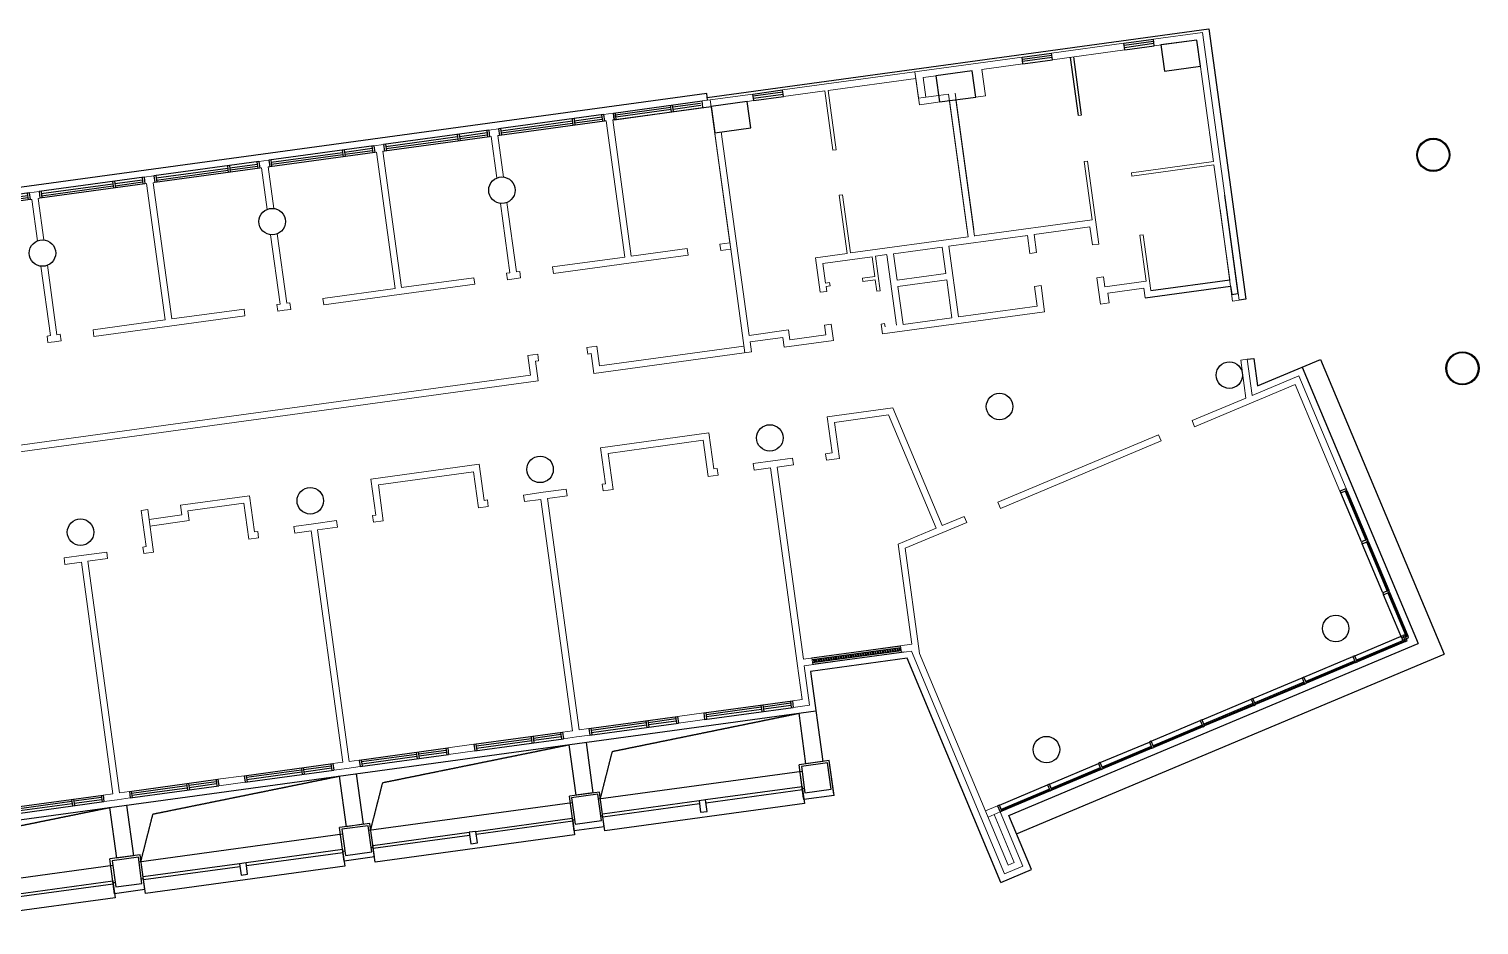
# Model space of a CAD drawing. Header units: millimetres. Extents: x 11680834 to 11851556, y -6213014 to -6078394.
# Drawn here: x 11731801 to 11775573, y -6105429 to -6078394 of the extents above; entities that cross this region are included whole.
import ezdxf

# ---------------------------------------------------------------- set-up
doc = ezdxf.new("R2010")
doc.units = ezdxf.units.MM
doc.linetypes.add('DASH', pattern=[0.35, 0.25, -0.1])
for name, color, linetype in [('A—墙体', 7, 'Continuous'), ('A—门窗', 135, 'Continuous'), ('I—平面—装饰面层线', 192, 'Continuous'), ('XRE0$0$A-WALL', 7, 'Continuous')]:
    doc.layers.add(name, color=color, linetype=linetype)
doc.layers.add('E2-RI-4F$0$A-WALL', color=7, linetype='Continuous', lineweight=5)
doc.layers.add('E2-RW-12345F$0$A-WALL', color=7, linetype='Continuous', lineweight=5)
doc.layers.get('0').off()
doc.layers.get('I—平面—装饰面层线').off()

# ---------------------------------------------------------------- blocks, each defined once
blk = doc.blocks.new('A$C42E522F8')
at = {"layer": 'A—墙体'}
for p, q in [((26, 3146), (266, 1387)), ((26, 3146), (266, 1387)), ((125, 3159), (365, 1401)), ((125, 3159), (365, 1401))]:
    blk.add_line(p, q, dxfattribs=at)
at = {"layer": 'E2-RW-12345F$0$A-WALL', "lineweight": 13}
blk.add_line((266, 1387), (365, 1401), dxfattribs=at)
at = {"layer": 'E2-RW-12345F$0$A-WALL'}
blk.add_line((456, 0), (555, 14), dxfattribs=at)
blk = doc.blocks.new('E2-RW-12345F$0$$TCHSYS$WIN2D')
for p, q in [((-0.5, 0.5), (0.5, 0.5)), ((-0.5, 0.5), (-0.5, -0.5)), ((0.5, 0.5), (0.5, -0.5)), ((0.5, 0.167), (-0.5, 0.167)), ((0.5, -0.167), (-0.5, -0.167)), ((-0.5, -0.5), (0.5, -0.5))]:
    blk.add_line(p, q)
blk = doc.blocks.new('E2-RI-4F$0$窗2727')
at = {"layer": 'A—门窗'}
for p, q in [((11707367, -6105027), (11710042, -6104662)), ((11709091, -6104792), (11709118, -6104990)), ((11709150, -6104784), (11709178, -6104982)), ((11709992, -6104736), (11709160, -6104850)), ((11709983, -6104670), (11710010, -6104868)), ((11710042, -6104662), (11710069, -6104860)), ((11707367, -6105027), (11707394, -6105225)), ((11707394, -6105225), (11710069, -6104860)), ((11707426, -6105019), (11707454, -6105217)), ((11709100, -6104858), (11707436, -6105085)), ((11709109, -6104924), (11707445, -6105151)), ((11710001, -6104802), (11709169, -6104916))]:
    blk.add_line(p, q, dxfattribs=at)
blk = doc.blocks.new('E2-RI-4F$0$rexz')
at = {"layer": 'A—门窗', "lineweight": 13}
for p, q in [((-10817373, 7616307), (-10817373, 7616107)), ((-10814173, 7616107), (-10814173, 7616307))]:
    blk.add_line(p, q, dxfattribs=at)
at = {"layer": 'A—门窗'}
for p, q in [((-10817373, 7616307), (-10814173, 7616307)), ((-10817373, 7616107), (-10817373, 7616307)), ((-10817313, 7616107), (-10817313, 7616307)), ((-10816473, 7616240), (-10817313, 7616240)), ((-10816473, 7616107), (-10816473, 7616307)), ((-10816413, 7616107), (-10816413, 7616307)), ((-10814233, 7616240), (-10816413, 7616240)), ((-10814233, 7616107), (-10814233, 7616307)), ((-10814173, 7616107), (-10814173, 7616307)), ((-10817373, 7616107), (-10814173, 7616107)), ((-10816473, 7616174), (-10817313, 7616174)), ((-10814233, 7616174), (-10816413, 7616174))]:
    blk.add_line(p, q, dxfattribs=at)
blk = doc.blocks.new('E2-RI-4F$0$RECTANGULAR_MULLION_-_6002')
at = {"layer": 'A—门窗'}
for p, q in [((63913, 129155), (63913, 129240)), ((63913, 129240), (66853, 129240)), ((63913, 128731), (63913, 129155)), ((63913, 129155), (66853, 129155)), ((67053, 129240), (69993, 129240)), ((67053, 129155), (69993, 129155)), ((69993, 129240), (69993, 129155)), ((69993, 129155), (69993, 128731)), ((69993, 128731), (63913, 128731))]:
    blk.add_line(p, q, dxfattribs=at)
blk = doc.blocks.new('E-COLS-F4')
at = {"layer": 'A—墙体'}
for points in [[(11767057, -6078726), (11765967, -6078875), (11766076, -6079668), (11767166, -6079519)], [(11760270, -6079654), (11759180, -6079803), (11759289, -6080595), (11760379, -6080446)], [(11753483, -6080581), (11752394, -6080730), (11752502, -6081523), (11753592, -6081374)], [(11755908, -6100537), (11755116, -6100645), (11755224, -6101438), (11756017, -6101329)], [(11748973, -6101485), (11748180, -6101593), (11748289, -6102386), (11749081, -6102277)], [(11742037, -6102433), (11741245, -6102541), (11741353, -6103334), (11742146, -6103225)], [(11735102, -6103381), (11734309, -6103489), (11734418, -6104282), (11735210, -6104173)]]:
    blk.add_lwpolyline(points, close=True, dxfattribs=at)
for centre, radius in [((11774192, -6082192), 500), ((11774192, -6082192), 475), ((11746078, -6083259), 400), ((11739142, -6084207), 400), ((11732207, -6085155), 400), ((11775073, -6088632), 500), ((11775073, -6088632), 475), ((11768036, -6088837), 400), ((11761100, -6089785), 400), ((11754165, -6090733), 400), ((11747229, -6091681), 400), ((11740293, -6092629), 400), ((11733358, -6093577), 400), ((11771246, -6096482), 400), ((11762515, -6100138), 400)]:
    blk.add_circle(centre, radius, dxfattribs=at)

msp = doc.modelspace()

# ---------------------------------------------------------------- hatches: boundary and pattern name
at = {"layer": 'A—门窗'}
h = msp.add_hatch(dxfattribs=at)
h.set_pattern_fill('ANSI32', color=256, scale=200, angle=45, style=0)
h.set_pattern_definition([(277.7833396, (0, 0), (74.30904464, 10.15706082), []), (277.7833396, (-21.384, -28.155), (74.30904464, 10.15706082), [])])
h.paths.add_polyline_path([(11755555, -6097507), (11758131, -6097155), (11758117, -6097056), (11755541, -6097408)])

# ---------------------------------------------------------------- linework, layer by layer
at = {"layer": 'A—墙体', "lineweight": 13}
for p, q in [((11767228, -6078501), (11768271, -6086130)), ((11767228, -6078501), (11768271, -6086130)), ((11761779, -6079246), (11754547, -6080234)), ((11761779, -6079246), (11754547, -6080234)), ((11753655, -6080356), (11752367, -6080532)), ((11753655, -6080356), (11752367, -6080532)), ((11752367, -6080532), (11752956, -6084842)), ((11752367, -6080532), (11752956, -6084842)), ((11767572, -6082491), (11768046, -6085959)), ((11767572, -6082491), (11768046, -6085959))]:
    msp.add_line(p, q, dxfattribs=at)
at = {"layer": 'A—墙体'}
for p, q in [((11768305, -6086378, 0), (11767898, -6083405, 0)), ((11765668, -6086284), (11768046, -6085959)), ((11765668, -6086284), (11768046, -6085959)), ((11765497, -6086509), (11768073, -6086157)), ((11765497, -6086509), (11768073, -6086157)), ((11768073, -6086157), (11768107, -6086405, 0)), ((11768106, -6086405, 0), (11768305, -6086378, 0))]:
    msp.add_line(p, q, dxfattribs=at)
at = {"layer": 'A—墙体', "lineweight": 13}
msp.add_lwpolyline([(11752394, -6080730), (11752502, -6081523), (11753592, -6081374), (11753483, -6080581)], dxfattribs=at)
msp.add_lwpolyline([(11752394, -6080730), (11752502, -6081523), (11753592, -6081374), (11753483, -6080581)], dxfattribs=at)
at = {"layer": 'A—门窗'}
for p, q in [((11752276, -6080464), (11767416, -6078394)), ((11767416, -6078394), (11768530, -6086549)), ((11752260, -6080344), (11714293, -6085535)), ((11749443, -6080932), (11752118, -6080566)), ((11751194, -6080894), (11751167, -6080696)), ((11751253, -6080886), (11751226, -6080688)), ((11752076, -6080639), (11751235, -6080754)), ((11752085, -6080705), (11751244, -6080820)), ((11752145, -6080764), (11752118, -6080566)), ((11752287, -6080543), (11752260, -6080344)), ((11749421, -6081136), (11752394, -6080730)), ((11749470, -6081130), (11749443, -6080932)), ((11749443, -6080932), (11749470, -6081130)), ((11749470, -6081130), (11752145, -6080764)), ((11749529, -6081122), (11749502, -6080923)), ((11751176, -6080762), (11749511, -6080990)), ((11751185, -6080828), (11749520, -6081056)), ((11768530, -6086549), (11768332, -6086576)), ((11768576, -6088359), (11768774, -6088332)), ((11768774, -6088332), (11768888, -6089164)), ((11768888, -6089164), (11770792, -6088364)), ((11770238, -6088597), (11773740, -6096934)), ((11770791, -6088364), (11774526, -6097254)), ((11772021, -6093873), (11771399, -6092392)), ((11771555, -6092326), (11771531, -6092336)), ((11771531, -6092336), (11772153, -6093817)), ((11772177, -6093807), (11771555, -6092326)), ((11771583, -6092315), (11772205, -6093795)), ((11772153, -6093817), (11772177, -6093807)), ((11772228, -6093850), (11772850, -6095331)), ((11772666, -6095408), (11772044, -6093928)), ((11772200, -6093862), (11772177, -6093872)), ((11772177, -6093872), (11772798, -6095353)), ((11772822, -6095343), (11772200, -6093862)), ((11773241, -6096779), (11772689, -6095464)), ((11772798, -6095353), (11772822, -6095343)), ((11772845, -6095398), (11772822, -6095408)), ((11772822, -6095408), (11773374, -6096724)), ((11773398, -6096714), (11772845, -6095398)), ((11772873, -6095386), (11773426, -6096702)), ((11771823, -6097305), (11773276, -6096694)), ((11773332, -6096827), (11771879, -6097438)), ((11771888, -6097461), (11773342, -6096851)), ((11773354, -6096879), (11771900, -6097489)), ((11773415, -6096706), (11773241, -6096779)), ((11773241, -6096779), (11773265, -6096835)), ((11773265, -6096835), (11773438, -6096762)), ((11773342, -6096851), (11773332, -6096827)), ((11773374, -6096724), (11773398, -6096714)), ((11773426, -6096702), (11773415, -6096706)), ((11773449, -6096757), (11773426, -6096702)), ((11773438, -6096762), (11773449, -6096757)), ((11755435, -6097372), (11758110, -6097006)), ((11755442, -6097421), (11758117, -6097056)), ((11758131, -6097155), (11755456, -6097520)), ((11758138, -6097204), (11755462, -6097570)), ((11761382, -6102124), (11773740, -6096934)), ((11761614, -6102677), (11774526, -6097254)), ((11770286, -6097950), (11771767, -6097328)), ((11758315, -6097382), (11755390, -6097782)), ((11755390, -6097782), (11755761, -6100496)), ((11761143, -6104144), (11758315, -6097382)), ((11771823, -6097461), (11770342, -6098083)), ((11770352, -6098106), (11771833, -6097484)), ((11771845, -6097512), (11770364, -6098134)), ((11771833, -6097484), (11771823, -6097461)), ((11771879, -6097438), (11771888, -6097461)), ((11768750, -6098595), (11770231, -6097973)), ((11770287, -6098106), (11768806, -6098728)), ((11768815, -6098752), (11770297, -6098130)), ((11770308, -6098158), (11768827, -6098780)), ((11770297, -6098130), (11770287, -6098106)), ((11770342, -6098083), (11770352, -6098106)), ((11767213, -6099241), (11768695, -6098619)), ((11720360, -6103781), (11755553, -6098970)), ((11755038, -6099041), (11755246, -6100567)), ((11768750, -6098751), (11767269, -6099374)), ((11767279, -6099397), (11768760, -6098775)), ((11768772, -6098803), (11767291, -6099425)), ((11768760, -6098775), (11768750, -6098751)), ((11768806, -6098728), (11768815, -6098752)), ((11765677, -6099886), (11767158, -6099264)), ((11767214, -6099397), (11765733, -6100019)), ((11765743, -6100042), (11767224, -6099420)), ((11767236, -6099448), (11765754, -6100070)), ((11767224, -6099420), (11767214, -6099397)), ((11767269, -6099374), (11767279, -6099397)), ((11748617, -6099918), (11748826, -6101444)), ((11764141, -6100531), (11765622, -6099909)), ((11748102, -6099989), (11748311, -6101515)), ((11765677, -6100042), (11764196, -6100664)), ((11764206, -6100688), (11765687, -6100066)), ((11765699, -6100094), (11764218, -6100716)), ((11765687, -6100066), (11765677, -6100042)), ((11765733, -6100019), (11765743, -6100042)), ((11755960, -6100469), (11755048, -6100594)), ((11755960, -6100469), (11755048, -6100594)), ((11755960, -6100469), (11755048, -6100594)), ((11755192, -6101644), (11755048, -6100594)), ((11755186, -6101604), (11755048, -6100594)), ((11755761, -6100496), (11755246, -6100567)), ((11756103, -6101519), (11755960, -6100469)), ((11756098, -6101480), (11755960, -6100469)), ((11762604, -6101177), (11764085, -6100555)), ((11764141, -6100687), (11762660, -6101310)), ((11762670, -6101333), (11764151, -6100711)), ((11764163, -6100739), (11762682, -6101361)), ((11764151, -6100711), (11764141, -6100687)), ((11764196, -6100664), (11764206, -6100688)), ((11741167, -6100937), (11741375, -6102463)), ((11741682, -6100866), (11741890, -6102392)), ((11755139, -6101257), (11752226, -6101656)), ((11755139, -6101257), (11755150, -6101341)), ((11761095, -6101810), (11762549, -6101200)), ((11749024, -6101417), (11748113, -6101542)), ((11749024, -6101417), (11748113, -6101542)), ((11748256, -6102592), (11748113, -6101542)), ((11748826, -6101444), (11748311, -6101515)), ((11749168, -6102467), (11749024, -6101417)), ((11752028, -6101683), (11749115, -6102081)), ((11752226, -6101656), (11752028, -6101683)), ((11752028, -6101683), (11752075, -6102029)), ((11752273, -6102002), (11752226, -6101656)), ((11752237, -6101740), (11755150, -6101341)), ((11755150, -6101341), (11755208, -6101762)), ((11756103, -6101519), (11755192, -6101644)), ((11762605, -6101333), (11761151, -6101943)), ((11761161, -6101967), (11762614, -6101356)), ((11762626, -6101384), (11761173, -6101995)), ((11762614, -6101356), (11762605, -6101333)), ((11762660, -6101310), (11762670, -6101333)), ((11734231, -6101885), (11734440, -6103411)), ((11734746, -6101814), (11734955, -6103340)), ((11749126, -6102165), (11749115, -6102081)), ((11749126, -6102165), (11752039, -6101767)), ((11749184, -6102585), (11749126, -6102165)), ((11755208, -6101762), (11749184, -6102585)), ((11752075, -6102029), (11752273, -6102002)), ((11761095, -6101810), (11761040, -6101834)), ((11761040, -6101834), (11761117, -6102018)), ((11761161, -6101968), (11761095, -6101810)), ((11761117, -6102018), (11761173, -6101995)), ((11761151, -6101943), (11761161, -6101967)), ((11761173, -6101995), (11761161, -6101968)), ((11762065, -6103758), (11761382, -6102124)), ((11742089, -6102365), (11741177, -6102490)), ((11742089, -6102365), (11741177, -6102490)), ((11741315, -6103500), (11741177, -6102490)), ((11741890, -6102392), (11741375, -6102463)), ((11742227, -6103376), (11742089, -6102365)), ((11745290, -6102604), (11745092, -6102631)), ((11745338, -6102950), (11745290, -6102604)), ((11749168, -6102467), (11748256, -6102592)), ((11745092, -6102631), (11745140, -6102977)), ((11745140, -6102977), (11745338, -6102950)), ((11735153, -6103313), (11734242, -6103438)), ((11735153, -6103313), (11734242, -6103438)), ((11734385, -6104488), (11734242, -6103438)), ((11734955, -6103340), (11734440, -6103411)), ((11735297, -6104363), (11735153, -6103313)), ((11741268, -6103153), (11738355, -6103552)), ((11738366, -6103636), (11741279, -6103237)), ((11741268, -6103153), (11741279, -6103237)), ((11741279, -6103237), (11741337, -6103658)), ((11742227, -6103376), (11741315, -6103500)), ((11738157, -6103579), (11735244, -6103977)), ((11735255, -6104061), (11738168, -6103663)), ((11741337, -6103658), (11735313, -6104481)), ((11738355, -6103552), (11738157, -6103579)), ((11738157, -6103579), (11738204, -6103925)), ((11738204, -6103925), (11738402, -6103898)), ((11738402, -6103898), (11738355, -6103552)), ((11761143, -6104144), (11762065, -6103758)), ((11735255, -6104061), (11735244, -6103977)), ((11735313, -6104481), (11735255, -6104061)), ((11735297, -6104363), (11734385, -6104488))]:
    msp.add_line(p, q, dxfattribs=at)
at = {"layer": 'A—门窗', "extrusion": (0, 0, -1)}
for p, q in [((11771549, -6092264), (11771375, -6092337)), ((11771375, -6092337), (11771399, -6092392)), ((11771399, -6092392), (11771572, -6092319)), ((11771560, -6092259), (11771549, -6092264)), ((11771583, -6092315), (11771560, -6092259)), ((11771572, -6092319), (11771583, -6092315)), ((11772194, -6093800), (11772021, -6093873)), ((11772044, -6093928), (11772217, -6093855)), ((11772205, -6093795), (11772194, -6093800)), ((11772228, -6093850), (11772205, -6093795)), ((11772217, -6093855), (11772228, -6093850)), ((11772021, -6093873), (11772044, -6093928)), ((11772839, -6095335), (11772666, -6095408)), ((11772666, -6095408), (11772689, -6095464)), ((11772689, -6095464), (11772862, -6095391)), ((11772850, -6095331), (11772839, -6095335)), ((11772873, -6095386), (11772850, -6095331)), ((11772862, -6095391), (11772873, -6095386)), ((11773331, -6096671), (11773276, -6096694)), ((11773276, -6096694), (11773342, -6096851)), ((11773398, -6096828), (11773331, -6096671)), ((11773342, -6096851), (11773354, -6096879)), ((11773354, -6096879), (11773409, -6096855)), ((11773409, -6096855), (11773398, -6096828)), ((11771823, -6097305), (11771767, -6097328)), ((11771767, -6097328), (11771833, -6097485)), ((11771889, -6097462), (11771823, -6097305)), ((11771833, -6097485), (11771845, -6097512)), ((11771845, -6097512), (11771900, -6097489)), ((11771900, -6097489), (11771889, -6097462)), ((11770286, -6097950), (11770231, -6097973)), ((11770231, -6097973), (11770297, -6098131)), ((11770352, -6098107), (11770286, -6097950)), ((11770297, -6098131), (11770308, -6098158)), ((11770308, -6098158), (11770364, -6098134)), ((11770364, -6098134), (11770352, -6098107)), ((11768750, -6098595), (11768695, -6098619)), ((11768695, -6098619), (11768761, -6098776)), ((11768816, -6098753), (11768750, -6098595)), ((11768761, -6098776), (11768772, -6098803)), ((11768772, -6098803), (11768827, -6098780)), ((11768827, -6098780), (11768816, -6098753)), ((11767213, -6099241), (11767158, -6099264)), ((11767158, -6099264), (11767224, -6099421)), ((11767279, -6099398), (11767213, -6099241)), ((11767224, -6099421), (11767236, -6099448)), ((11767236, -6099448), (11767291, -6099425)), ((11767291, -6099425), (11767279, -6099398)), ((11765677, -6099886), (11765622, -6099909)), ((11765622, -6099909), (11765688, -6100067)), ((11765743, -6100043), (11765677, -6099886)), ((11765688, -6100067), (11765699, -6100094)), ((11765699, -6100094), (11765754, -6100070)), ((11765754, -6100070), (11765743, -6100043)), ((11764141, -6100531), (11764085, -6100555)), ((11764085, -6100555), (11764151, -6100712)), ((11764207, -6100689), (11764141, -6100531)), ((11764151, -6100712), (11764163, -6100739)), ((11764163, -6100739), (11764218, -6100716)), ((11764218, -6100716), (11764207, -6100689)), ((11762604, -6101177), (11762549, -6101200)), ((11762549, -6101200), (11762615, -6101357)), ((11762670, -6101334), (11762604, -6101177)), ((11762615, -6101357), (11762626, -6101384)), ((11762626, -6101384), (11762682, -6101361)), ((11762682, -6101361), (11762670, -6101334))]:
    msp.add_line(p, q, dxfattribs=at)
at = {"layer": 'A—门窗'}
for points in [[(11755483, -6097416), (11755496, -6097515)], [(11755508, -6097412), (11755521, -6097511)], [(11748992, -6101623), (11755135, -6100784)], [(11742056, -6102571), (11748199, -6101732)], [(11755146, -6101307), (11755205, -6101299)], [(11749062, -6102139), (11749122, -6102131)], [(11748210, -6102255), (11748270, -6102247)], [(11735121, -6103519), (11741264, -6102680)], [(11741275, -6103203), (11741334, -6103195)], [(11742127, -6103087), (11742186, -6103079)], [(11728185, -6104467), (11734328, -6103628)], [(11734339, -6104151), (11734399, -6104143)], [(11735191, -6104035), (11735251, -6104027)]]:
    msp.add_lwpolyline(points, dxfattribs=at)
at = {"layer": 'A—门窗', "color": 8, "linetype": 'DASH'}
for points in [[(11749051, -6101615), (11749413, -6100191), (11755038, -6099041)], [(11742116, -6102563), (11742481, -6101132), (11748102, -6099989)], [(11735180, -6103511), (11735545, -6102080), (11741167, -6100937)], [(11728245, -6104459), (11728610, -6103028), (11734231, -6101885)]]:
    msp.add_lwpolyline(points, dxfattribs=at)
at = {"layer": 'E2-RI-4F$0$A-WALL'}
for p, q in [((11752118, -6080566), (11752364, -6080532)), ((11749146, -6080972), (11749443, -6080932)), ((11749173, -6081170), (11749223, -6081163)), ((11749223, -6081163), (11749785, -6085275)), ((11749421, -6081136), (11749983, -6085248)), ((11752394, -6080730), (11752956, -6084842)), ((11745678, -6081446), (11745975, -6081406)), ((11742210, -6081920), (11742507, -6081880)), ((11745705, -6081644), (11745755, -6081638)), ((11745755, -6081638), (11745926, -6082889)), ((11745953, -6081610), (11746002, -6081604)), ((11745953, -6081610), (11746124, -6082862)), ((11738742, -6082394), (11739040, -6082354)), ((11742237, -6082118), (11742288, -6082112)), ((11742288, -6082112), (11742850, -6086223)), ((11742486, -6082084), (11742534, -6082078)), ((11742486, -6082084), (11743048, -6086196)), ((11735275, -6082868), (11735572, -6082828)), ((11738769, -6082592), (11738820, -6082585)), ((11738820, -6082585), (11738991, -6083837)), ((11739018, -6082558), (11739067, -6082552)), ((11739018, -6082558), (11739189, -6083810)), ((11731807, -6083342), (11732104, -6083302)), ((11735302, -6083066), (11735352, -6083060)), ((11735352, -6083060), (11735914, -6087171)), ((11735550, -6083033), (11735599, -6083026)), ((11735550, -6083033), (11736112, -6087144)), ((11731834, -6083541), (11731884, -6083534)), ((11731884, -6083534), (11732055, -6084785)), ((11732082, -6083507), (11732131, -6083500)), ((11732082, -6083507), (11732253, -6084758)), ((11746031, -6083656), (11746317, -6085749)), ((11746229, -6083629), (11746516, -6085722)), ((11768332, -6086576), (11767939, -6083702)), ((11767755, -6083829), (11768134, -6086603)), ((11739096, -6084604), (11739382, -6086697)), ((11739293, -6084571), (11739580, -6086670)), ((11751668, -6085018), (11749983, -6085248)), ((11751695, -6085216), (11751668, -6085018)), ((11752956, -6084842), (11752658, -6084883)), ((11752658, -6084883), (11752685, -6085081)), ((11752685, -6085081), (11752983, -6085040)), ((11732358, -6085525), (11732644, -6087618)), ((11749785, -6085275), (11747605, -6085573)), ((11747632, -6085772), (11749911, -6085460)), ((11749911, -6085460), (11751695, -6085216)), ((11732160, -6085552), (11732446, -6087645)), ((11745227, -6085898), (11743048, -6086196)), ((11745255, -6086097), (11745227, -6085898)), ((11746317, -6085749), (11746218, -6085763)), ((11746218, -6085763), (11746245, -6085961)), ((11746245, -6085961), (11746444, -6085934)), ((11746444, -6085934), (11746642, -6085907)), ((11746615, -6085709), (11746516, -6085722)), ((11746642, -6085907), (11746615, -6085709)), ((11747605, -6085573), (11747632, -6085772)), ((11742850, -6086223), (11740670, -6086521)), ((11740697, -6086720), (11742976, -6086408)), ((11742976, -6086408), (11745255, -6086097)), ((11738292, -6086846), (11736112, -6087144)), ((11738319, -6087045), (11738292, -6086846)), ((11739382, -6086697), (11739283, -6086711)), ((11739283, -6086711), (11739310, -6086909)), ((11739679, -6086657), (11739580, -6086670)), ((11739706, -6086855), (11739679, -6086657)), ((11740670, -6086521), (11740697, -6086720)), ((11768134, -6086603), (11768332, -6086576)), ((11735914, -6087171), (11733734, -6087469)), ((11736040, -6087356), (11738319, -6087045)), ((11739310, -6086909), (11739508, -6086882)), ((11739508, -6086882), (11739706, -6086855)), ((11732446, -6087645), (11732347, -6087659)), ((11732347, -6087659), (11732374, -6087857)), ((11732744, -6087605), (11732644, -6087618)), ((11732771, -6087803), (11732744, -6087605)), ((11733734, -6087469), (11733761, -6087668)), ((11733761, -6087668), (11736040, -6087356)), ((11732374, -6087857), (11732572, -6087830)), ((11732572, -6087830), (11732771, -6087803)), ((11748942, -6087964), (11748644, -6088005)), ((11748671, -6088203), (11748644, -6088005)), ((11748852, -6088784), (11753607, -6088134)), ((11749023, -6088559), (11748942, -6087964)), ((11753382, -6087963), (11749023, -6088559)), ((11747158, -6088208), (11746861, -6088249)), ((11746942, -6088843), (11746861, -6088249)), ((11747185, -6088406), (11747086, -6088420)), ((11747167, -6089014), (11747086, -6088420)), ((11747185, -6088406), (11747158, -6088208)), ((11748770, -6088190), (11748671, -6088203)), ((11748852, -6088784), (11748770, -6088190)), ((11768378, -6088386), (11768576, -6088359)), ((11768378, -6088386), (11768534, -6089529)), ((11768725, -6089449), (11768576, -6088359)), ((11728045, -6091628), (11747167, -6089014)), ((11746942, -6088843), (11728216, -6091403)), ((11768725, -6089449), (11770131, -6088858)), ((11770131, -6088858), (11771560, -6092259)), ((11766988, -6090395), (11770024, -6089120)), ((11770024, -6089120), (11771375, -6092337)), ((11755894, -6090093), (11757875, -6089822)), ((11757875, -6089822), (11759369, -6093378)), ((11768534, -6089529), (11766911, -6090211)), ((11755894, -6090093), (11756043, -6091182)), ((11756119, -6090264), (11757750, -6090041)), ((11756119, -6090264), (11756268, -6091353)), ((11757750, -6090041), (11759184, -6093456)), ((11749057, -6091027), (11752327, -6090580)), ((11752327, -6090580), (11752476, -6091670)), ((11765897, -6090637), (11761047, -6092674)), ((11749057, -6091027), (11749206, -6092117)), ((11749283, -6091198), (11752156, -6090805)), ((11749283, -6091198), (11749432, -6092288)), ((11752156, -6090805), (11752305, -6091895)), ((11756043, -6091182), (11755845, -6091209)), ((11756043, -6091182), (11755845, -6091209)), ((11755845, -6091209), (11755872, -6091408)), ((11755845, -6091209), (11755872, -6091408)), ((11761124, -6092858), (11765974, -6090821)), ((11742122, -6091975), (11745391, -6091528)), ((11745391, -6091528), (11745540, -6092618)), ((11752575, -6091656), (11752476, -6091670)), ((11754259, -6091426), (11753665, -6091507)), ((11753692, -6091706), (11754187, -6091638)), ((11754187, -6091638), (11754993, -6097533)), ((11754854, -6091345), (11754259, -6091426)), ((11754259, -6091426), (11754259, -6091426)), ((11754385, -6091611), (11754881, -6091543)), ((11754385, -6091611), (11755178, -6097407)), ((11754881, -6091543), (11754854, -6091345)), ((11755872, -6091408), (11756268, -6091353)), ((11755872, -6091408), (11756268, -6091353)), ((11742122, -6091975), (11742271, -6093065)), ((11742347, -6092146), (11745220, -6091753)), ((11745220, -6091753), (11745369, -6092843)), ((11752305, -6091895), (11752602, -6091855)), ((11736375, -6092760), (11738456, -6092476)), ((11738456, -6092476), (11738605, -6093566)), ((11742347, -6092146), (11742496, -6093236)), ((11747324, -6092374), (11746729, -6092455)), ((11748017, -6092279), (11747324, -6092374)), ((11747450, -6092559), (11748044, -6092478)), ((11749206, -6092117), (11749107, -6092130)), ((11749134, -6092329), (11749432, -6092288)), ((11771560, -6092259), (11771375, -6092337)), ((11735384, -6092896), (11735186, -6092923)), ((11735186, -6092923), (11735335, -6094013)), ((11735384, -6092896), (11735561, -6094184)), ((11736375, -6092760), (11736416, -6093058)), ((11736600, -6092932), (11738285, -6092701)), ((11736600, -6092932), (11736641, -6093229)), ((11738285, -6092701), (11738434, -6093791)), ((11745369, -6092843), (11745667, -6092803)), ((11745639, -6092604), (11745540, -6092618)), ((11746756, -6092654), (11747252, -6092586)), ((11747252, -6092586), (11748207, -6099571)), ((11747450, -6092559), (11748405, -6099544)), ((11735425, -6093193), (11736416, -6093058)), ((11735452, -6093391), (11736641, -6093229)), ((11740388, -6093322), (11739794, -6093403)), ((11741082, -6093227), (11740388, -6093322)), ((11742271, -6093065), (11742172, -6093078)), ((11742199, -6093277), (11742496, -6093236)), ((11758253, -6094064), (11760110, -6093284)), ((11760033, -6093099), (11759369, -6093378)), ((11738434, -6093791), (11738731, -6093751)), ((11738704, -6093552), (11738605, -6093566)), ((11739821, -6093602), (11740316, -6093534)), ((11740316, -6093534), (11741271, -6100519)), ((11740514, -6093507), (11741109, -6093426)), ((11740514, -6093507), (11741469, -6100492)), ((11759184, -6093456), (11758034, -6093939)), ((11733453, -6094270), (11732858, -6094351)), ((11734146, -6094175), (11733453, -6094270)), ((11735335, -6094013), (11735236, -6094026)), ((11735263, -6094225), (11735561, -6094184)), ((11758034, -6093939), (11758447, -6096960)), ((11758253, -6094064), (11758687, -6097235)), ((11732885, -6094550), (11733381, -6094482)), ((11733381, -6094482), (11734336, -6101467)), ((11733579, -6094455), (11734173, -6094374)), ((11733579, -6094455), (11734534, -6101440)), ((11758447, -6096960), (11755178, -6097407)), ((11758235, -6097191), (11755205, -6097605)), ((11758110, -6097006), (11758138, -6097204)), ((11758138, -6097204), (11758440, -6097163)), ((11761250, -6103883), (11758440, -6097163)), ((11761358, -6103622), (11758687, -6097235)), ((11754993, -6097535), (11755142, -6098623)), ((11755205, -6097605), (11755367, -6098794)), ((11755462, -6097570), (11755435, -6097372)), ((11755142, -6098623), (11754845, -6098664)), ((11754845, -6098664), (11754872, -6098862)), ((11752170, -6099029), (11751377, -6099138)), ((11752197, -6099227), (11752170, -6099029)), ((11754872, -6098862), (11755367, -6098794)), ((11748702, -6099503), (11748405, -6099544)), ((11748729, -6099701), (11748702, -6099503)), ((11751377, -6099138), (11751404, -6099336)), ((11751404, -6099336), (11752197, -6099227)), ((11745234, -6099977), (11744442, -6100086)), ((11745261, -6100175), (11745234, -6099977)), ((11748207, -6099571), (11747909, -6099612)), ((11747909, -6099612), (11747937, -6099810)), ((11747937, -6099810), (11748333, -6099756)), ((11748333, -6099756), (11748729, -6099701)), ((11744442, -6100086), (11744469, -6100284)), ((11744469, -6100284), (11745261, -6100175)), ((11741271, -6100519), (11740974, -6100560)), ((11740974, -6100560), (11741001, -6100758)), ((11741001, -6100758), (11741397, -6100704)), ((11741397, -6100704), (11741794, -6100649)), ((11741767, -6100451), (11741469, -6100492)), ((11741794, -6100649), (11741767, -6100451)), ((11738299, -6100925), (11737506, -6101034)), ((11737506, -6101034), (11737533, -6101232)), ((11737533, -6101232), (11738326, -6101123)), ((11738326, -6101123), (11738299, -6100925)), ((11734336, -6101467), (11734038, -6101508)), ((11734038, -6101508), (11734066, -6101706)), ((11734066, -6101706), (11734462, -6101652)), ((11734462, -6101652), (11734858, -6101597)), ((11734831, -6101399), (11734534, -6101440)), ((11734858, -6101597), (11734831, -6101399)), ((11761040, -6101834), (11760674, -6101987)), ((11761117, -6102018), (11760751, -6102171)), ((11761542, -6103545), (11760936, -6102094)), ((11761804, -6103653), (11761120, -6102017)), ((11761250, -6103883), (11761804, -6103653)), ((11761358, -6103622), (11761543, -6103545))]:
    msp.add_line(p, q, dxfattribs=at)
at = {"layer": 'E2-RI-4F$0$A-WALL', "lineweight": 13}
for p, q in [((11766911, -6090211), (11766988, -6090395)), ((11765974, -6090821), (11765897, -6090637)), ((11752602, -6091855), (11752575, -6091656)), ((11753665, -6091507), (11753692, -6091706)), ((11746729, -6092455), (11746756, -6092654)), ((11748044, -6092478), (11748017, -6092279)), ((11749107, -6092130), (11749134, -6092329)), ((11745667, -6092803), (11745639, -6092604)), ((11761047, -6092674), (11761124, -6092858)), ((11739794, -6093403), (11739821, -6093602)), ((11741109, -6093426), (11741082, -6093227)), ((11742172, -6093078), (11742199, -6093277)), ((11760110, -6093284), (11760033, -6093099)), ((11738731, -6093751), (11738704, -6093552)), ((11734173, -6094374), (11734146, -6094175)), ((11735236, -6094026), (11735263, -6094225)), ((11732858, -6094351), (11732885, -6094550))]:
    msp.add_line(p, q, dxfattribs=at)
at = {"layer": 'E2-RW-12345F$0$A-WALL', "lineweight": 13}
for p, q in [((11765742, -6078704), (11767228, -6078501)), ((11767228, -6078501), (11765742, -6078704)), ((11767228, -6078501), (11768271, -6086130)), ((11764850, -6078826), (11762671, -6079124)), ((11764878, -6079024), (11764850, -6078826)), ((11765742, -6078704), (11765769, -6078902)), ((11765769, -6078902), (11767057, -6078726)), ((11767057, -6078726), (11767558, -6082392)), ((11761779, -6079246), (11754547, -6080234)), ((11761806, -6079444), (11761779, -6079246)), ((11762671, -6079124), (11762698, -6079322)), ((11762698, -6079322), (11764878, -6079024)), ((11758798, -6079855), (11759181, -6079803, 0)), ((11759478, -6079762), (11759478, -6079762)), ((11760568, -6079613), (11761806, -6079444)), ((11760676, -6080406), (11760568, -6079613)), ((11754574, -6080432), (11755826, -6080261)), ((11755925, -6080248), (11758570, -6079886)), ((11753655, -6080356), (11752367, -6080532)), ((11752367, -6080532), (11752983, -6085040)), ((11753483, -6080581), (11753682, -6080554)), ((11753682, -6080554), (11753655, -6080356)), ((11753682, -6080554), (11753682, -6080554)), ((11759757, -6080330, 0), (11760319, -6084442, 0)), ((11759784, -6080528), (11760676, -6080406)), ((11759784, -6080528), (11760346, -6084640)), ((11763898, -6084154), (11763658, -6082395)), ((11764099, -6084883), (11763757, -6082382)), ((11765081, -6082731, 0), (11767558, -6082392)), ((11765095, -6082830, 0), (11765081, -6082731, 0)), ((11765081, -6082731, 0), (11765095, -6082830, 0)), ((11765095, -6082830, 0), (11767572, -6082491)), ((11767572, -6082491), (11768046, -6085959)), ((11756256, -6083407), (11756355, -6083393)), ((11756496, -6085166), (11756256, -6083407)), ((11756595, -6085152), (11756355, -6083393)), ((11760346, -6084639), (11763898, -6084154)), ((11759566, -6084948, 0), (11761944, -6084623, 0)), ((11761884, -6084631), (11761944, -6084623)), ((11762142, -6084596), (11763826, -6084366)), ((11763826, -6084366, 0), (11763901, -6084910, 0)), ((11765339, -6084613, 0), (11765528, -6086001, 0)), ((11765438, -6084600, 0), (11765668, -6086284, 0)), ((11752983, -6085040), (11753409, -6088161)), ((11756595, -6085152), (11760148, -6084666)), ((11759368, -6084975, 0), (11759476, -6085768, 0)), ((11759566, -6084948, 0), (11759857, -6087078, 0)), ((11764099, -6084883, 0), (11763901, -6084910, 0)), ((11755541, -6085296), (11756496, -6085166)), ((11755541, -6085296), (11755683, -6086337)), ((11755766, -6085467), (11757252, -6085264)), ((11755766, -6085467), (11755847, -6086062)), ((11757351, -6085251), (11757698, -6085203)), ((11762216, -6085141, 0), (11762018, -6085168, 0)), ((11759503, -6085966, 0), (11759659, -6087105, 0)), ((11764234, -6085874, 0), (11764036, -6085901, 0)), ((11764036, -6085901, 0), (11764145, -6086694, 0)), ((11764275, -6086172), (11764234, -6085874)), ((11755881, -6086310, 0), (11755683, -6086337, 0)), ((11755847, -6086062, 0), (11755971, -6086045, 0)), ((11755861, -6086161, 0), (11755985, -6086144, 0)), ((11755861, -6086161, 0), (11755881, -6086310, 0)), ((11762352, -6086132, 0), (11762154, -6086159, 0)), ((11764275, -6086172), (11765528, -6086001)), ((11764367, -6086361, 0), (11765456, -6086212)), ((11764367, -6086361, 0), (11764407, -6086658, 0)), ((11765456, -6086212), (11765497, -6086509, 0)), ((11764145, -6086694), (11764407, -6086658)), ((11756016, -6087300), (11755818, -6087327)), ((11753567, -6087837), (11753608, -6088135))]:
    msp.add_line(p, q, dxfattribs=at)
at = {"layer": 'E2-RW-12345F$0$A-WALL'}
for p, q in [((11755826, -6080261), (11756070, -6082049)), ((11755925, -6080248), (11756169, -6082036)), ((11756169, -6082036), (11756070, -6082049)), ((11763658, -6082395), (11763757, -6082382)), ((11762018, -6085168, 0), (11761944, -6084623, 0)), ((11762216, -6085141, 0), (11762142, -6084596, 0)), ((11765339, -6084613, 0), (11765438, -6084600, 0)), ((11759368, -6084975, 0), (11757896, -6085176, 0)), ((11757252, -6085264), (11757333, -6085859)), ((11757351, -6085251), (11757493, -6086291)), ((11757989, -6087333), (11757698, -6085204)), ((11758004, -6085969), (11757896, -6085176)), ((11756962, -6085909, 0), (11757333, -6085859, 0)), ((11756976, -6086008, 0), (11756962, -6085909, 0)), ((11756976, -6086008, 0), (11757347, -6085958, 0)), ((11757347, -6085958), (11757394, -6086305)), ((11759476, -6085768, 0), (11758004, -6085969, 0)), ((11759503, -6085966, 0), (11758031, -6086167, 0)), ((11765668, -6086284), (11768046, -6085959)), ((11755985, -6086144, 0), (11755971, -6086045, 0)), ((11757394, -6086305), (11757493, -6086291)), ((11758187, -6087306), (11758031, -6086167)), ((11762235, -6086753, 0), (11762154, -6086159, 0)), ((11762460, -6086924, 0), (11762352, -6086132, 0)), ((11765497, -6086509), (11768073, -6086157)), ((11759857, -6087078, 0), (11762235, -6086753, 0)), ((11757530, -6087296), (11757629, -6087282)), ((11757570, -6087592, 0), (11762460, -6086924, 0)), ((11757629, -6087282), (11757642, -6087381)), ((11758187, -6087306, 0), (11759659, -6087105, 0)), ((11753540, -6087639), (11754729, -6087476)), ((11753567, -6087837), (11754558, -6087701)), ((11754558, -6087701), (11754598, -6087999)), ((11754729, -6087476), (11754769, -6087773)), ((11754769, -6087773), (11755859, -6087625)), ((11755859, -6087625), (11755818, -6087327)), ((11756084, -6087796), (11756016, -6087300)), ((11757570, -6087592), (11757530, -6087296)), ((11754598, -6087999), (11756084, -6087796))]:
    msp.add_line(p, q, dxfattribs=at)
at = {"layer": 'E2-RW-12345F$0$A-WALL', "lineweight": 13, "elevation": 0}
msp.add_lwpolyline([(11760121, -6084469), (11759559, -6080357), (11758652, -6080481), (11758543, -6079688)], dxfattribs=at)
at = {"layer": 'E2-RW-12345F$0$A-WALL', "lineweight": 13}
for points in [[(11760148, -6084667), (11759586, -6080555), (11758679, -6080679), (11758570, -6079886)], [(11759262, -6080397), (11758879, -6080449), (11758798, -6079855)]]:
    msp.add_lwpolyline(points, dxfattribs=at)
at = {"layer": 'XRE0$0$A-WALL', "lineweight": 13}
for p, q in [((11759757, -6080330, 0), (11760319, -6084442, 0)), ((11752700, -6081496, 0), (11753540, -6087639, 0))]:
    msp.add_line(p, q, dxfattribs=at)
at = {"layer": 'XRE0$0$A-WALL', "lineweight": 13, "elevation": 0}
msp.add_lwpolyline([(11760121, -6084469), (11759559, -6080357), (11758652, -6080481), (11758543, -6079688)], dxfattribs=at)

# ---------------------------------------------------------------- block references
at = {"layer": 'A—门窗', "xscale": -900.0000000000005, "yscale": 199.9999999999993, "zscale": 900, "rotation": 187.7837827304539}
for p in [(11765310, -6078864), (11762238, -6079284), (11754115, -6080394)]:
    msp.add_blockref('E2-RW-12345F$0$$TCHSYS$WIN2D', p, dxfattribs=at)
at = {"layer": 'A—门窗'}
for name, p, rotation in [('E2-RI-4F$0$rexz', (0, 0), 187.7833395683819), ('E2-RI-4F$0$rexz', (-3468, -474), 187.7833395683819), ('E2-RI-4F$0$rexz', (-6935, -948), 187.7833395683819), ('E2-RI-4F$0$rexz', (-10403, -1422), 187.7833395683819), ('E2-RI-4F$0$rexz', (-13871, -1896), 187.7833395683819), ('E2-RI-4F$0$rexz', (-17339, -2370), 187.7833395683819), ('E2-RI-4F$0$RECTANGULAR_MULLION_-_6002', (11696357, -6239734), 7.783339573525513), ('E2-RI-4F$0$RECTANGULAR_MULLION_-_6002', (11682486, -6241630), 7.783339573525513)]:
    msp.add_blockref(name, p, dxfattribs=dict(at, rotation=rotation))
for p in [(44803, 5998), (41335, 5524), (37867, 5050), (34400, 4576), (30932, 4102), (27464, 3628), (23996, 3154)]:
    msp.add_blockref('E2-RI-4F$0$窗2727', p, dxfattribs=at)
at = {"layer": 'I—平面—装饰面层线'}
for name, p in [('E-COLS-F4', (0, 0)), ('A$C42E522F8', (11763202, -6082395))]:
    msp.add_blockref(name, p, dxfattribs=at)

doc.saveas('drawing.dxf')
